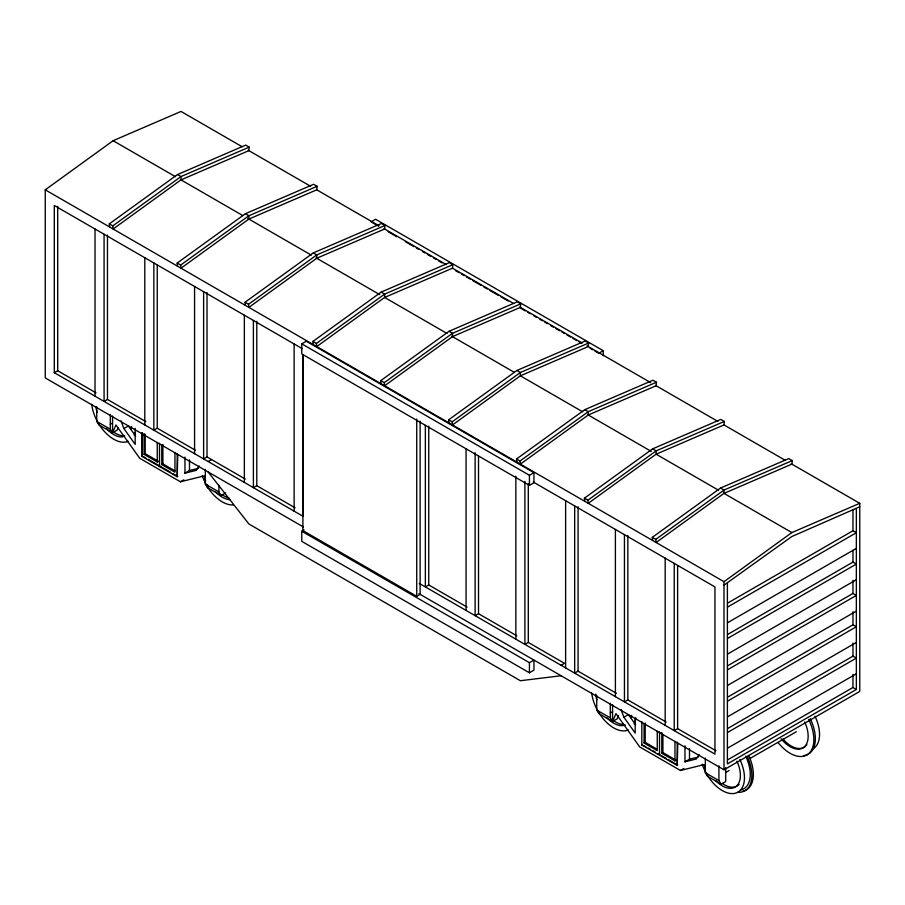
<?xml version="1.0" encoding="UTF-8"?>
<svg xmlns="http://www.w3.org/2000/svg" width="905" height="905" viewBox="0 0 905 905"><rect width="100%" height="100%" fill="white"/><g stroke="black" fill="none" stroke-linecap="round" stroke-linejoin="round"><path stroke-width="1.36" d="M249.226 147.108L248.886 150.626L181 179.891L113.114 229.022L112.774 225.888L109.29 223.874L177.516 174.552L245.73 145.094L249.226 147.108L181 176.566L112.774 225.888M177.165 263.061L180.649 265.075L180.989 268.208L248.875 219.078L316.761 189.812L317.101 186.294L313.605 184.281L245.391 213.738L177.165 263.061L177.493 266.194M384.976 225.481L384.636 228.999L316.75 258.264L248.864 307.395L248.524 304.261L245.04 302.247L313.266 252.925L381.48 223.467L384.976 225.481L316.75 254.939L248.524 304.261M312.915 341.434L316.399 343.448L316.739 346.581L384.625 297.451L452.511 268.185L452.851 264.667L449.355 262.654L381.141 292.111L312.915 341.434L313.243 344.567M520.726 303.854L520.386 307.372L452.5 336.637L384.614 385.768L384.274 382.634L380.79 380.62L449.016 331.298L517.23 301.84L520.726 303.854L452.5 333.312L384.274 382.634M588.601 343.04L588.261 346.558L520.375 375.824L452.489 424.954L452.149 421.821L448.665 419.807L516.891 370.484L585.105 341.027L588.601 343.04L520.375 372.498L452.149 421.821M656.476 382.227L656.136 385.745L588.25 415.01L520.364 464.141L520.024 461.007L516.54 458.993L584.766 409.671L652.98 380.213L656.476 382.227L588.25 411.685L520.024 461.007M584.415 498.18L587.899 500.194L588.239 503.327L656.125 454.197L724.011 424.931L724.351 421.425L720.855 419.4L652.641 448.857L584.415 498.18L584.743 501.313M792.226 460.611L791.886 464.118L724 493.383L656.114 542.514L655.774 539.38L652.29 537.366L720.516 488.044L788.73 458.597L792.226 460.611L724 490.058L655.774 539.38M96.722 406.684L96.722 421.379L98.984 424.965L112.559 432.805L115.953 424.965L139.709 458.281L180.434 481.788L204.191 475.906L205.695 481.132M118.057 427.952L117.084 430.192L112.559 432.805L110.297 429.208L96.722 421.379M596.734 695.357L596.734 710.052L598.997 713.649L612.572 721.489L615.966 713.649L639.722 746.953L680.447 770.472L704.203 764.589L705.334 768.515M618.556 715.516L617.097 718.875L612.572 721.489L610.309 717.891L596.734 710.052M199.1 465.951L196.272 470.351L184.959 473.145L184.959 457.093M699.113 754.623L696.284 759.024L684.972 761.829L684.972 745.777M303.413 526.97L45.25 377.917L45.25 189.824L113.125 140.705L181 111.439L242.144 146.746M724 769.793L724 581.689L791.875 532.57L859.75 503.316L859.75 691.42L724 769.793L418.902 593.646M724 585.15L791.875 536.518L859.75 506.766M180.649 265.075L248.875 215.752L317.101 186.294M316.399 343.448L384.625 294.125L452.851 264.667M587.899 500.194L656.125 450.871L724.351 421.425M302.044 348.527L54.3 205.492L54.3 372.69L57.694 370.733L96.02 392.861M371.05 221.872L375.575 219.259L603.228 350.688L603.228 355.744M145.796 421.606L107.469 399.478L104.075 401.435L104.075 234.237M110.297 424.309L112.559 423.008M135.184 428.359L135.184 444.412L123.872 428.551L128.397 425.938L135.671 436.131M301.772 343.843L306.297 341.23L533.95 472.67L533.95 482.772L529.425 485.385L301.772 353.946L301.772 343.843L529.425 475.283L533.95 472.67M195.571 450.339L157.244 428.212L153.85 430.169L153.85 262.97M144.065 454.344L145.196 453.688L158.375 461.301L157.244 461.957L144.065 454.344L144.065 433.518M141.802 433.009L141.802 456.301L142.368 432.681M161.769 445.136L161.769 464.57L162.9 463.914L174.88 470.838M245.334 479.073L207.019 456.946L203.625 458.903L203.625 291.704M141.802 456.301L177.21 476.754L177.776 454.491M184.959 473.145L189.484 470.532L198.286 468.36M208.15 461.516L211.544 459.559M180.434 481.788L183.828 479.831M205.322 469.378L205.322 484.073L207.584 487.671L221.159 495.51L225.684 492.897M295.12 507.818L256.794 485.691L253.4 487.648L253.4 320.449M603.228 350.688L598.703 353.301L595.026 351.185M301.772 531.246L529.425 662.686L533.95 660.073L533.95 670.175L529.425 672.788L301.772 541.36L301.772 531.246L304.035 529.945M467.071 607.085L428.744 584.958L425.35 586.915L425.35 425.339M302.904 354.703L302.904 530.59L416.73 596.316L420.124 594.347L420.124 421.278M516.846 635.83L478.519 613.703L475.125 615.66L475.125 452.67M561.1 665.299L564.494 663.331L528.294 642.437L524.9 644.394L524.9 481.403M616.396 693.298L578.069 671.171L574.675 673.128L574.675 505.929M727.654 603.092L852.963 530.749L856.356 532.706L727.394 607.165M727.394 622.844L856.356 548.385M727.654 634.45L852.963 562.096L856.356 564.064L727.394 638.511M666.171 722.043L627.844 699.904L624.45 701.873L624.45 534.663M610.309 712.993L612.572 711.692M727.394 654.191L856.356 579.732M635.197 718.378L635.197 733.084L623.884 717.224L628.409 714.611L635.683 724.815M727.654 665.797L852.963 593.454L856.356 595.411L727.394 669.87M727.394 685.538L856.356 611.079M644.077 723.581L644.077 743.028L645.208 742.372L657.188 749.295M641.815 721.681L641.815 744.985L645.921 746.704M727.654 697.144L852.963 624.801L856.356 626.758L727.394 701.217M715.946 750.777L677.619 728.649L674.225 730.607L674.225 563.408M661.781 753.243L662.913 752.598L676.092 760.2L674.96 760.856L661.781 753.243L661.781 732.417M727.394 716.896L856.356 642.437M727.654 728.502L852.963 656.148L856.356 658.105L727.394 732.564M641.815 744.985L677.223 765.426L677.788 743.175M684.972 761.829L689.497 759.216L698.298 757.033M680.447 770.472L683.841 768.515M727.394 748.243L856.356 673.784M727.654 759.849L852.963 687.506L856.356 689.463L856.356 508.734M856.356 689.463L727.394 763.911L727.394 583.182M725.448 772.644L729.125 770.528M749.894 758.537L796.332 731.726M705.334 758.062L705.334 772.757L707.597 776.343L721.172 784.183L725.697 781.569L725.697 767.576M561.1 675.741L520.375 680.73L248.875 523.972L208.15 471.969M248.264 150.275L310.63 186.294M316.75 189.824L379.127 225.831M384.014 228.648L446.38 264.667M452.5 268.197L513.644 303.503M519.764 307.033L582.13 343.04M587.028 345.857L650.627 382.577M655.514 385.406L717.88 421.413M724 424.943L785.144 460.249M791.264 463.779L859.75 503.316M372.272 222.573L378.392 226.103M388.188 231.759L396.752 236.703M405.316 241.658L413.89 246.601M416.334 248.015L418.789 249.429M422.454 251.545L424.909 252.959M427.352 254.373L431.018 256.488M433.472 257.902L435.916 259.316M438.371 260.731L442.036 262.857M455.498 270.629L459.174 272.744M461.618 274.158L464.073 275.572M466.516 276.987L470.193 279.102M472.636 280.516L481.2 285.46M483.655 286.874L487.32 289M489.775 290.415L498.338 295.358M500.793 296.772L508.135 301.014M520.375 308.073L525.262 310.901M527.717 312.315L530.16 313.73M533.837 315.845L536.28 317.259M539.957 319.386L542.4 320.8M544.844 322.214L547.299 323.628M550.964 325.743L553.419 327.158M555.862 328.572L559.539 330.687M561.982 332.101L564.437 333.515M566.881 334.929L570.557 337.045M573.001 338.459L576.677 340.585M579.121 342L581.564 343.414M590.139 348.357L592.583 349.771M177.516 174.552L181 176.566L181 179.891M245.391 213.738L248.875 215.752L248.875 219.078M313.266 252.925L316.75 254.939L316.75 258.264M381.141 292.111L384.625 294.125L384.625 297.451L447.002 333.459M449.016 331.298L452.5 333.312L452.5 336.637M516.891 370.484L520.375 372.498L520.375 375.824L582.752 411.832M584.766 409.671L588.25 411.685L588.25 415.01M652.641 448.857L656.125 450.871L656.125 454.197L718.502 490.205M720.516 488.044L724 490.058L724 493.383M113.125 140.705L175.502 176.713M180.389 179.529L242.755 215.548M247.653 218.365L311.252 255.086M316.139 257.914L379.738 294.623M451.889 336.287L514.255 372.294M587.639 414.66L651.238 451.369M723.389 493.033L791.875 532.57M45.25 189.824L724 581.689M533.283 482.037L714.95 586.915L714.95 754.114L419.241 583.397M54.3 372.69L303.175 516.382L303.175 354.805M205.322 484.073L218.897 491.913L221.159 495.51M705.334 772.757L718.909 780.596L721.172 784.183M161.769 464.57L174.948 472.184L174.948 452.738M644.077 743.028L657.256 750.63L657.256 731.195M143.544 456.663L145.909 458.021M148.262 459.389L170.694 472.331M173.059 473.7L177.776 476.426M648.274 748.062L650.638 749.431M653.003 750.788L655.367 752.157M657.72 753.514L660.084 754.883L659.519 755.211L659.519 731.907M661.261 755.562L665.99 758.288M668.342 759.646L677.788 765.098M621.056 709.554L623.884 717.224M121.044 420.882L123.872 428.551M706.839 773.73L707.597 776.343M206.826 485.057L207.584 487.671L207.584 484.865M652.29 537.366L652.618 540.5M516.54 458.993L516.868 462.127M448.665 419.807L448.993 422.94M380.79 380.62L381.118 383.754M245.04 302.247L245.368 305.381M109.29 223.874L109.618 226.997M852.963 509.594L852.963 530.749M852.963 550.342L852.963 562.096M852.963 580.388L852.963 593.454M852.963 611.735L852.963 624.801M852.963 643.093L852.963 656.148M852.963 674.44L852.963 687.506M718.909 765.902L718.909 780.596M689.497 748.514L689.497 759.216M677.619 565.659L677.619 728.649M677.223 742.134L677.223 765.426M674.96 741.421L674.96 760.856M665.175 558.181L665.175 725.38M662.913 734.543L662.913 752.598M645.208 722.937L645.208 742.372M627.844 535.522L627.844 699.904M615.4 529.448L615.4 696.646M612.572 704.69L612.572 721.489M610.309 703.196L610.309 717.891M578.069 506.777L578.069 671.171M565.625 500.703L565.625 667.901M529.425 475.283L529.425 485.385M529.425 662.686L529.425 672.788M528.294 483.666L528.294 642.437M515.85 476.188L515.85 639.168M478.519 456.335L478.519 613.703M466.075 448.846L466.075 610.434M428.744 426.187L428.744 584.958M416.73 419.015L416.73 596.316M294.125 343.957L294.125 511.155M256.794 321.298L256.794 485.691M244.35 315.223L244.35 482.422M218.897 485.238L218.897 491.913M207.019 292.553L207.019 456.946M194.575 286.478L194.575 453.688M189.484 459.831L189.484 470.532M177.21 453.45L177.21 476.754M162.9 444.479L162.9 463.914M159.506 443.224L159.506 466.528M157.244 265.222L157.244 428.212M157.244 442.522L157.244 461.957M145.196 434.253L145.196 453.688M144.8 257.744L144.8 424.943M112.559 416.006L112.559 432.805M110.297 414.513L110.297 429.208M107.469 235.085L107.469 399.478M95.025 229.01L95.025 396.209M57.694 206.34L57.694 370.733M810.167 718.615A33.598 19.401 60 0 1 803.47 755.607M808.674 719.464A33.598 19.401 60 0 1 808.12 754.137A33.598 19.401 60 0 1 778.232 742.756M804.715 722.032A25.532 14.74 60 0 1 803.516 747.541A25.532 14.74 60 0 1 781.083 738.695M814.975 716.217A31.336 18.089 60 0 1 813.063 748.786M806.875 744.645A25.532 14.74 60 0 1 783.04 739.034M747.213 756.399A33.598 19.401 60 0 1 737.767 792.294M745.686 756.229A31.336 18.089 60 0 1 740.403 790.031M748.707 755.539A33.598 19.401 60 0 1 742.779 791.219M736.93 761.173A25.578 14.763 60 0 1 736.647 785.993A25.578 14.763 60 0 1 715.821 780.755M739.883 759.567A31.336 18.089 60 0 1 733.797 793.515A31.336 18.089 60 0 1 702.223 764.227M739.102 784.386A25.578 14.763 60 0 1 722.394 783.538M625.332 725.007A25.578 14.763 60 0 1 607.221 718.05M596.825 700.029A25.578 14.763 60 0 1 595.716 694.101M631.633 715.38A25.578 14.763 60 0 1 631.17 717.789M628.319 729.973A31.336 18.089 60 0 1 605.898 721.749A31.336 18.089 60 0 1 591.734 692.958M635.74 717.699A31.336 18.089 60 0 1 634.179 723.909M623.681 724.498A25.578 14.763 60 0 1 612.855 720.142M228.954 498.044A25.578 14.763 60 0 1 222.381 494.854M230.289 499.662A25.578 14.763 60 0 1 215.809 492.071M233.366 504.877A31.336 18.089 60 0 1 202.211 475.544M122.729 436.923A25.578 14.763 60 0 1 106.338 428.45M97.174 412.578A25.578 14.763 60 0 1 95.828 406.583M131.621 426.696A25.578 14.763 60 0 1 131.157 429.106M128.306 441.289A31.336 18.089 60 0 1 98.023 422.669M97.355 421.481A31.336 18.089 60 0 1 91.722 404.275M135.094 432.601A31.336 18.089 60 0 1 134.166 435.226M124.709 435.78A25.578 14.763 60 0 1 113.781 432.149"/></g></svg>
